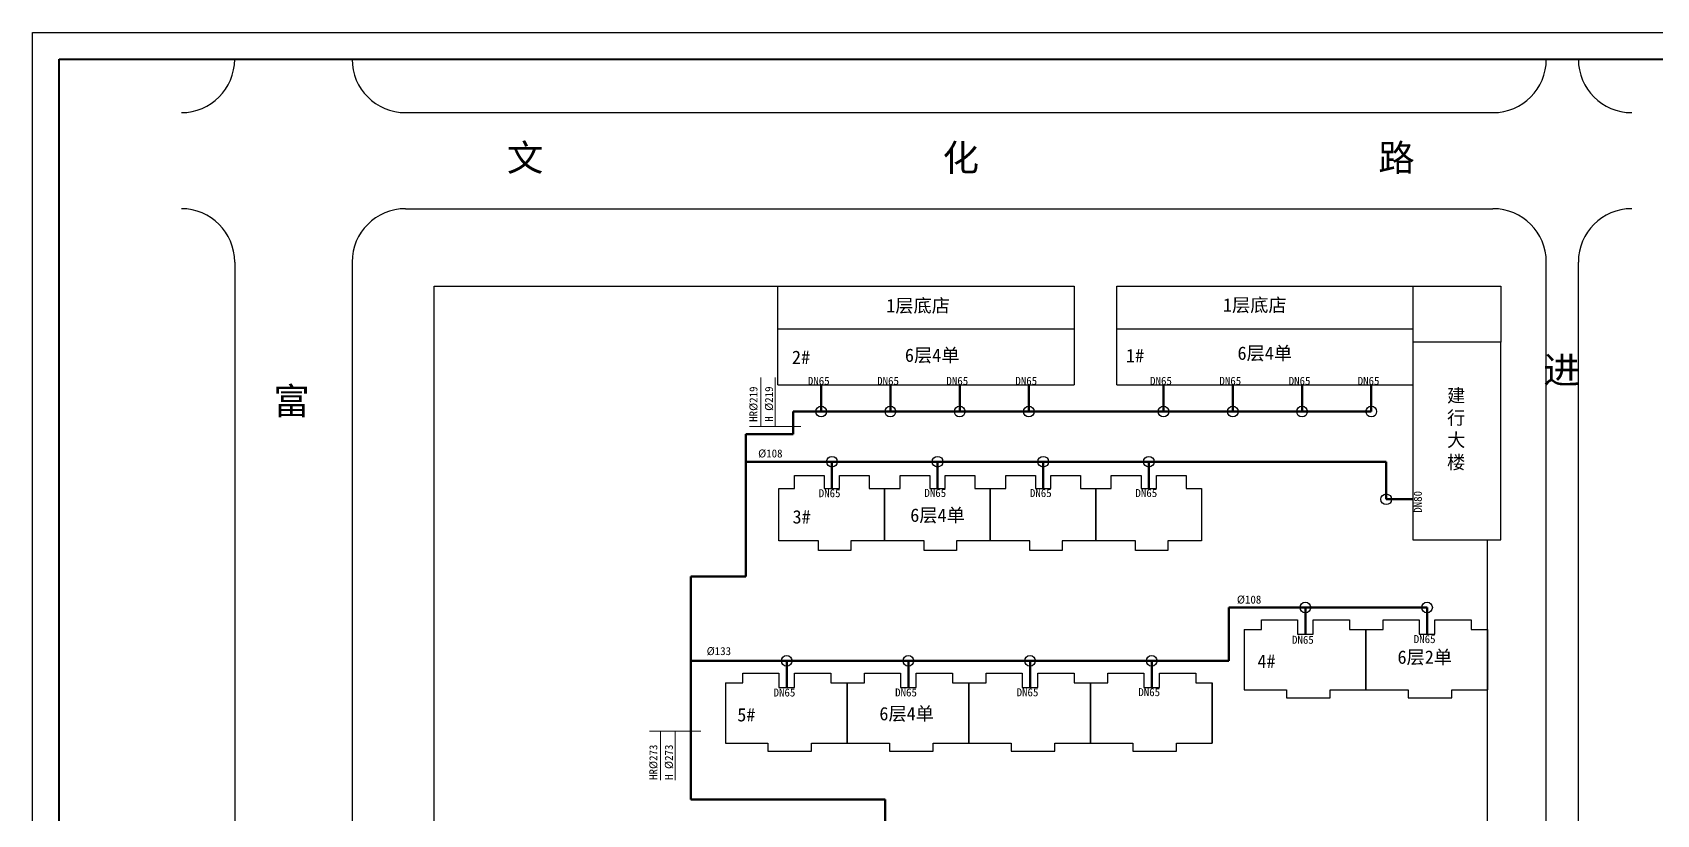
# Model space of a CAD drawing. Header units: millimetres. Extents: x 710 to 1314, y 285 to 715.
# Drawn here: x 710.2 to 1014.5, y 568.9 to 715.3 of the extents above; entities that cross this region are included whole.
import ezdxf

# ---------------------------------------------------------------- set-up
doc = ezdxf.new("R2010")
doc.units = ezdxf.units.MM
doc.layers.add('围栏', color=3, linetype='Continuous')
doc.layers.add('边线', color=1, linetype='Continuous')
doc.layers.add('标注', color=7, linetype='Continuous', lineweight=18)
doc.layers.add('管道', color=7, linetype='Continuous', lineweight=50)

msp = doc.modelspace()

# ---------------------------------------------------------------- linework, layer by layer
at = {"lineweight": 40}
for p, q in [((715.18, 290.35), (715.18, 710.35)), ((715.18, 710.35), (1309.18, 710.35))]:
    msp.add_line(p, q, dxfattribs=at)
for p, q in [((780.08, 700.34), (983.88, 700.34)), ((780.08, 682.34), (983.88, 682.34)), ((748.08, 672.34), (748.08, 336.64)), ((770.08, 672.34), (770.08, 336.64)), ((993.88, 336.64), (993.88, 672.34)), ((999.88, 336.64), (999.88, 672.34)), ((849.88, 667.84), (905.38, 667.84)), ((849.88, 659.84), (849.88, 667.84)), ((905.38, 667.84), (905.38, 659.84)), ((913.38, 659.84), (913.38, 667.84)), ((913.38, 667.84), (968.88, 667.84)), ((968.88, 667.84), (968.88, 659.84)), ((968.88, 667.84), (985.38, 667.84)), ((985.38, 667.84), (985.38, 657.34)), ((849.88, 659.84), (905.38, 659.84)), ((849.88, 649.34), (849.88, 659.84)), ((905.38, 659.84), (905.38, 649.34)), ((913.38, 649.34), (913.38, 659.84)), ((913.38, 659.84), (968.88, 659.84)), ((968.88, 659.84), (968.88, 649.34)), ((985.38, 657.34), (968.88, 657.34)), ((985.38, 620.34), (985.38, 657.34)), ((849.88, 649.34), (905.38, 649.34)), ((913.38, 649.34), (968.88, 649.34)), ((968.88, 649.34), (968.88, 620.34)), ((852.96, 632.34), (858.55, 632.34)), ((852.96, 629.94), (852.96, 632.34)), ((858.55, 632.34), (858.55, 629.94)), ((861.45, 632.34), (867, 632.34)), ((861.45, 629.94), (861.45, 632.34)), ((867, 632.34), (867, 629.94)), ((872.76, 629.94), (872.76, 632.34)), ((872.76, 632.34), (878.35, 632.34)), ((878.35, 632.34), (878.35, 629.94)), ((881.25, 629.94), (881.25, 632.34)), ((881.25, 632.34), (886.8, 632.34)), ((886.8, 632.34), (886.8, 629.94)), ((892.56, 629.94), (892.56, 632.34)), ((892.56, 632.34), (898.15, 632.34)), ((898.15, 632.34), (898.15, 629.94)), ((901.05, 629.94), (901.05, 632.34)), ((901.05, 632.34), (906.6, 632.34)), ((906.6, 632.34), (906.6, 629.94)), ((912.36, 632.34), (917.95, 632.34)), ((912.36, 629.94), (912.36, 632.34)), ((917.95, 632.34), (917.95, 629.94)), ((920.85, 632.34), (926.4, 632.34)), ((920.85, 629.94), (920.85, 632.34)), ((926.4, 632.34), (926.4, 629.94)), ((850.08, 620.14), (850.08, 629.94)), ((850.08, 629.94), (852.96, 629.94)), ((858.55, 629.94), (861.45, 629.94)), ((867, 629.94), (869.88, 629.94)), ((869.88, 629.94), (869.88, 620.14)), ((869.88, 629.94), (872.76, 629.94)), ((869.88, 620.14), (869.88, 629.94)), ((878.35, 629.94), (881.25, 629.94)), ((886.8, 629.94), (889.68, 629.94)), ((889.68, 629.94), (889.68, 620.14)), ((889.68, 629.94), (892.56, 629.94)), ((889.68, 620.14), (889.68, 629.94)), ((898.15, 629.94), (901.05, 629.94)), ((906.6, 629.94), (909.48, 629.94)), ((909.48, 620.14), (909.48, 629.94)), ((909.48, 629.94), (912.36, 629.94)), ((909.48, 629.94), (909.48, 620.14)), ((917.95, 629.94), (920.85, 629.94)), ((926.4, 629.94), (929.28, 629.94)), ((929.28, 629.94), (929.28, 620.14)), ((857.48, 620.14), (850.08, 620.14)), ((857.48, 618.34), (857.48, 620.14)), ((863.53, 618.34), (857.48, 618.34)), ((863.53, 620.14), (863.53, 618.34)), ((869.88, 620.14), (863.53, 620.14)), ((877.28, 620.14), (869.88, 620.14)), ((877.28, 618.34), (877.28, 620.14)), ((883.33, 618.34), (877.28, 618.34)), ((889.68, 620.14), (883.33, 620.14)), ((883.33, 620.14), (883.33, 618.34)), ((897.08, 620.14), (889.68, 620.14)), ((897.08, 618.34), (897.08, 620.14)), ((903.13, 618.34), (897.08, 618.34)), ((909.48, 620.14), (903.13, 620.14)), ((903.13, 620.14), (903.13, 618.34)), ((916.88, 620.14), (909.48, 620.14)), ((916.88, 618.34), (916.88, 620.14)), ((922.93, 618.34), (916.88, 618.34)), ((922.93, 620.14), (922.93, 618.34)), ((929.28, 620.14), (922.93, 620.14)), ((968.88, 620.34), (985.38, 620.34)), ((937.28, 603.54), (937.28, 592.24)), ((937.28, 603.54), (940.48, 603.54)), ((940.48, 603.54), (940.48, 605.34)), ((940.48, 605.34), (947.28, 605.34)), ((947.28, 605.34), (947.28, 602.64)), ((947.28, 602.64), (950.18, 602.64)), ((950.18, 602.64), (950.18, 605.34)), ((950.18, 605.34), (956.98, 605.34)), ((956.98, 605.34), (956.98, 603.54)), ((956.98, 603.54), (960.08, 603.54)), ((960.08, 592.24), (960.08, 603.54)), ((960.08, 603.54), (960.08, 592.24)), ((960.08, 603.54), (960.08, 592.24)), ((960.08, 603.54), (963.28, 603.54)), ((963.28, 605.34), (970.08, 605.34)), ((963.28, 603.54), (963.28, 605.34)), ((970.08, 605.34), (970.08, 602.64)), ((970.08, 602.64), (972.98, 602.64)), ((972.98, 605.34), (979.78, 605.34)), ((972.98, 602.64), (972.98, 605.34)), ((979.78, 605.34), (979.78, 603.54)), ((979.78, 603.54), (982.88, 603.54)), ((982.88, 603.54), (982.88, 592.24)), ((982.88, 592.24), (982.88, 603.54)), ((840.08, 593.54), (843.28, 593.54)), ((840.08, 593.54), (840.08, 582.24)), ((843.28, 593.54), (843.28, 595.34)), ((843.28, 595.34), (850.08, 595.34)), ((850.08, 595.34), (850.08, 592.64)), ((852.98, 592.64), (852.98, 595.34)), ((852.98, 595.34), (859.78, 595.34)), ((859.78, 595.34), (859.78, 593.54)), ((859.78, 593.54), (862.88, 593.54)), ((862.88, 582.24), (862.88, 593.54)), ((862.88, 593.54), (862.88, 582.24)), ((862.88, 593.54), (862.88, 582.24)), ((862.88, 593.54), (866.08, 593.54)), ((866.08, 595.34), (872.88, 595.34)), ((866.08, 593.54), (866.08, 595.34)), ((872.88, 595.34), (872.88, 592.64)), ((875.78, 595.34), (882.58, 595.34)), ((875.78, 592.64), (875.78, 595.34)), ((882.58, 595.34), (882.58, 593.54)), ((882.58, 593.54), (885.68, 593.54)), ((885.68, 593.54), (885.68, 582.24)), ((885.68, 582.24), (885.68, 593.54)), ((885.68, 593.54), (885.68, 582.24)), ((885.68, 593.54), (888.88, 593.54)), ((888.88, 595.34), (895.68, 595.34)), ((888.88, 593.54), (888.88, 595.34)), ((895.68, 595.34), (895.68, 592.64)), ((898.58, 595.34), (905.38, 595.34)), ((898.58, 592.64), (898.58, 595.34)), ((905.38, 595.34), (905.38, 593.54)), ((905.38, 593.54), (908.48, 593.54)), ((908.48, 593.54), (911.68, 593.54)), ((908.48, 593.54), (908.48, 582.24)), ((908.48, 593.54), (908.48, 582.24)), ((908.48, 582.24), (908.48, 593.54)), ((911.68, 593.54), (911.68, 595.34)), ((911.68, 595.34), (918.48, 595.34)), ((918.48, 595.34), (918.48, 592.64)), ((921.38, 592.64), (921.38, 595.34)), ((921.38, 595.34), (928.18, 595.34)), ((928.18, 595.34), (928.18, 593.54)), ((928.18, 593.54), (931.28, 593.54)), ((931.28, 582.24), (931.28, 593.54)), ((931.28, 593.54), (931.28, 582.24)), ((850.08, 592.64), (852.98, 592.64)), ((872.88, 592.64), (875.78, 592.64)), ((895.68, 592.64), (898.58, 592.64)), ((918.48, 592.64), (921.38, 592.64)), ((937.28, 592.24), (945.18, 592.24)), ((945.18, 592.24), (945.18, 590.74)), ((945.18, 590.74), (953.38, 590.74)), ((953.38, 590.74), (953.38, 592.24)), ((953.38, 592.24), (960.08, 592.24)), ((960.08, 592.24), (967.98, 592.24)), ((967.98, 592.24), (967.98, 590.74)), ((967.98, 590.74), (976.18, 590.74)), ((976.18, 592.24), (982.88, 592.24)), ((976.18, 590.74), (976.18, 592.24)), ((840.08, 582.24), (847.98, 582.24)), ((847.98, 582.24), (847.98, 580.74)), ((856.18, 580.74), (856.18, 582.24)), ((856.18, 582.24), (862.88, 582.24)), ((862.88, 582.24), (870.78, 582.24)), ((870.78, 582.24), (870.78, 580.74)), ((878.98, 582.24), (885.68, 582.24)), ((878.98, 580.74), (878.98, 582.24)), ((885.68, 582.24), (893.58, 582.24)), ((893.58, 582.24), (893.58, 580.74)), ((901.78, 582.24), (908.48, 582.24)), ((901.78, 580.74), (901.78, 582.24)), ((908.48, 582.24), (916.38, 582.24)), ((916.38, 582.24), (916.38, 580.74)), ((924.58, 580.74), (924.58, 582.24)), ((924.58, 582.24), (931.28, 582.24)), ((847.98, 580.74), (856.18, 580.74)), ((870.78, 580.74), (878.98, 580.74)), ((893.58, 580.74), (901.78, 580.74)), ((916.38, 580.74), (924.58, 580.74))]:
    msp.add_line(p, q)
for centre in [(857.98, 644.34), (870.96, 644.34), (883.94, 644.34), (896.91, 644.34), (922.14, 644.34), (935.12, 644.34), (948.1, 644.34), (961.08, 644.34), (860, 634.94), (879.8, 634.94), (899.6, 634.94), (919.4, 634.94), (963.88, 627.91), (948.73, 607.64), (971.53, 607.64), (851.53, 597.64), (874.33, 597.64), (897.13, 597.64), (919.93, 597.64)]:
    msp.add_circle(centre, 1)
for centre, start, end in [((738.08, 710.34), 270, 0), ((780.08, 710.34), 180, 270), ((983.88, 710.34), 270, 0), ((1009.88, 710.34), 180, 270), ((738.08, 672.34), 0, 90), ((780.08, 672.34), 90, 180), ((983.88, 672.34), 360, 90), ((1009.88, 672.34), 90, 180)]:
    msp.add_arc(centre, 10, start, end)
at = {"layer": '围栏'}
for p, q in [((785.48, 560.94), (785.48, 667.84)), ((785.48, 667.84), (849.88, 667.84)), ((982.88, 603.54), (982.88, 620.34)), ((982.88, 558.34), (982.88, 592.24))]:
    msp.add_line(p, q, dxfattribs=at)
at = {"layer": '标注'}
for p, q in [((846.66, 641.54), (846.66, 650.69)), ((849.36, 641.54), (849.36, 650.69)), ((854.18, 641.54), (844.54, 641.54)), ((835.42, 584.44), (825.79, 584.44)), ((827.9, 575.29), (827.9, 584.44)), ((830.61, 575.29), (830.61, 584.44))]:
    msp.add_line(p, q, dxfattribs=at)
at = {"layer": '管道'}
for p, q in [((857.98, 649.34), (857.98, 644.34)), ((870.96, 649.34), (870.96, 644.34)), ((883.94, 649.34), (883.94, 644.34)), ((896.91, 649.34), (896.91, 644.34)), ((922.14, 649.34), (922.14, 644.34)), ((935.12, 649.34), (935.12, 644.34)), ((948.1, 649.34), (948.1, 644.34)), ((961.08, 649.34), (961.08, 644.34)), ((852.76, 640.11), (852.76, 644.34)), ((852.76, 644.34), (961.08, 644.34)), ((843.85, 613.42), (843.85, 640.11)), ((843.85, 640.11), (852.76, 640.11)), ((963.88, 634.94), (843.85, 634.94)), ((860, 634.94), (860, 629.94)), ((879.8, 634.94), (879.8, 629.94)), ((899.6, 634.94), (899.6, 629.94)), ((919.4, 634.94), (919.4, 629.94)), ((963.88, 634.94), (963.88, 627.91)), ((963.88, 627.91), (968.88, 627.91)), ((833.53, 571.68), (833.53, 613.42)), ((833.53, 613.42), (843.85, 613.42)), ((934.39, 597.64), (934.39, 607.64)), ((934.39, 607.64), (971.53, 607.64)), ((948.73, 607.64), (948.73, 602.64)), ((971.53, 607.64), (971.53, 602.64)), ((934.39, 597.64), (833.53, 597.64)), ((851.53, 597.64), (851.53, 592.64)), ((874.33, 597.64), (874.33, 592.64)), ((897.13, 597.64), (897.13, 592.64)), ((919.93, 597.64), (919.93, 592.64)), ((869.96, 571.68), (833.53, 571.68)), ((869.96, 529.53), (869.96, 571.68))]:
    msp.add_line(p, q, dxfattribs=at)
at = {"layer": '边线'}
for p, q in [((710.18, 715.35), (1314.18, 715.35)), ((710.18, 285.35), (710.18, 715.35))]:
    msp.add_line(p, q, dxfattribs=at)

# ---------------------------------------------------------------- texts
at = {"layer": '标注', "attachment_point": 1}
for s, insert, char_height, width in [('{\\fSimSun|b0|i0|c134|p54;文                      化                      路}', (799.09, 694.39), 5, 190.1436), ('1{\\fSimSun|b0|i0|c134|p54;层底店}', (870.18, 665.44), 2.5, 24.8316), ('1{\\fSimSun|b0|i0|c134|p54;层底店}', (933.28, 665.55), 2.5, 24.8316), ('2#', (852.51, 655.76), 2.5, 5.3647), ('6{\\fSimSun|b0|i0|c134|p54;层}4{\\fSimSun|b0|i0|c134|p54;单}', (873.68, 656.15), 2.5, 13.6831), ('1#', (915.1, 656.07), 2.5, 5.3647), ('6{\\fSimSun|b0|i0|c134|p54;层}4{\\fSimSun|b0|i0|c134|p54;单}', (936.01, 656.53), 2.5, 13.6831), ('{\\fSimSun|b0|i0|c134|p54;进\\P\\P\\P\\P\\P\\P\\P\\P\\P\\P\\P\\P\\P\\P\\P\\P\\P步\\P\\P\\P\\P\\P\\P\\P\\P\\P\\P\\P\\P\\P\\P\\P\\P\\P道}', (993.31, 654.59), 5, 5.1316), ('{\\fSimSun|b0|i0|c134|p54;富\\P\\P\\P\\P\\P\\P\\P\\P\\P\\P\\P\\P\\P\\P\\P\\P\\P强\\P\\P\\P\\P\\P\\P\\P\\P\\P\\P\\P\\P\\P\\P\\P\\P\\P路}', (755.31, 648.81), 5, 5.1316), ('DN65', (855.49, 650.84), 1.5, 6.3469), ('DN65', (868.48, 650.84), 1.5, 6.3469), ('DN65', (881.46, 650.84), 1.5, 6.3469), ('DN65', (894.38, 650.84), 1.5, 6.3469), ('DN65', (919.63, 650.84), 1.5, 6.3469), ('DN65', (932.62, 650.84), 1.5, 6.3469), ('DN65', (945.6, 650.84), 1.5, 6.3469), ('DN65', (958.53, 650.84), 1.5, 6.3469), ('{\\fSimSun|b0|i0|c134|p54;建行大楼}', (975.28, 648.6), 2.5, 2.4576), ('%%C108', (846.17, 637.24), 1.5, 9.9494), ('DN65', (857.53, 629.8), 1.5, 6.3469), ('DN65', (877.33, 629.85), 1.5, 6.3469), ('DN65', (897.1, 629.83), 1.5, 6.3469), ('DN65', (916.88, 629.83), 1.5, 6.3469), ('3#', (852.62, 625.87), 2.5, 5.3647), ('6{\\fSimSun|b0|i0|c134|p54;层}4{\\fSimSun|b0|i0|c134|p54;单}', (874.68, 626.18), 2.5, 13.6831), ('%%C108', (935.89, 609.87), 1.5, 9.9494), ('%%C133', (836.53, 600.22), 1.5, 9.9494), ('DN65', (946.22, 602.34), 1.5, 6.3469), ('6{\\fSimSun|b0|i0|c134|p54;层}2{\\fSimSun|b0|i0|c134|p54;单}', (965.99, 599.59), 2.5, 13.6831), ('DN65', (969.04, 602.47), 1.5, 3.3021), ('4#', (939.74, 598.8), 2.5, 5.3647), ('DN65', (849.06, 592.46), 1.5, 9.3293), ('DN65', (871.85, 592.47), 1.5, 6.3469), ('DN65', (894.61, 592.5), 1.5, 3.3653), ('DN65', (917.42, 592.53), 1.5, 0.3355), ('5#', (842.26, 588.8), 2.5, 5.3647), ('6{\\fSimSun|b0|i0|c134|p54;层}4{\\fSimSun|b0|i0|c134|p54;单}', (868.89, 589), 2.5, 13.6831)]:
    msp.add_mtext(s, dxfattribs=dict(at, insert=insert, char_height=char_height, width=width))
at = {"layer": '标注', "char_height": 1.5, "attachment_point": 1, "rotation": 90}
for s, insert, width in [('HR%%C219', (844.54, 642.42), 11.9913), ('H %%C219', (847.45, 642.43), 11.9811), ('DN80', (969.05, 625.39), 3.3528), ('HR%%C273', (825.78, 575.34), 12.8281), ('H %%C273', (828.69, 575.34), 12.8326)]:
    msp.add_mtext(s, dxfattribs=dict(at, insert=insert, width=width))

doc.saveas('drawing.dxf')
